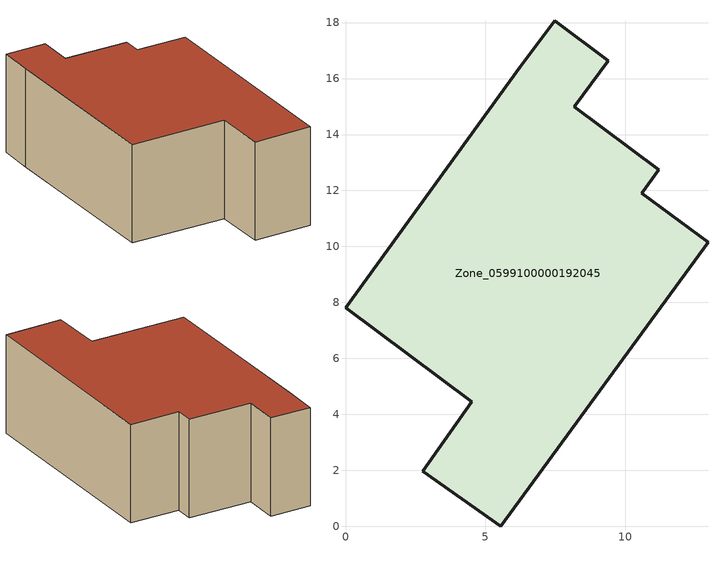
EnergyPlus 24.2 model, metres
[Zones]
Zone_0599100000192045
 floor ground (C_G): 6.25,16.43 7.47,18.07 9.39,16.64 8.17,15 11.2,12.74 10.58,11.9 12.95,10.15 5.55,0 2.76,1.96 4.52,4.46 0,7.81 z1.22
 wall outside (C_F): 4.52,4.46 2.76,1.96 5.55,0 12.95,10.15 10.58,11.9 11.2,12.74 8.17,15 9.39,16.64 7.47,18.07 6.25,16.43 0,7.81 4.52,4.46 z1.22:6.96
 roof outside (C_R): 6.25,16.43 0,7.81 4.52,4.46 2.76,1.96 5.55,0 12.95,10.15 10.58,11.9 11.2,12.74 8.17,15 9.39,16.64 7.47,18.07 z6.96
[BUILDING]
Pand.0599100000192045: North Axis=0; Terrain=City; Loads Convergence Tolerance Value=0.04; Temperature Convergence Tolerance Value=0.4; Solar Distribution=FullExterior; Maximum Number of Warmup Days=25; Minimum Number of Warmup Days=1
[Site:Location]
Rotterdam.The.Hague.AP_ZH_NLD Design_Conditions: Latitude=51.96; Longitude=4.45; Time Zone=1; Elevation=-4.5
[SITE:GROUNDTEMPERATURE:BUILDINGSURFACE]
18, 18, 18, 18, 18, 18, 18, 18, 18, 18, 18, 18
[MATERIAL] Thermal Absorptance=0.9; Solar Absorptance=0.7; Visible Absorptance=0.7
Name | Roughness | Thickness | Conductivity | Density | Specific Heat
G.TC.1965-1974 | MediumSmooth | 0.15 | 0.882353 | 540 | 1210
F.TC.1965-1974 | Rough | 0.3 | 0.697674 | 1920 | 840
R.TC.1965-1974 | MediumRough | 0.2 | 0.232558 | 1500 | 1000
[CONSTRUCTION]
C_G: G.TC.1965-1974
C_F: F.TC.1965-1974
C_R: R.TC.1965-1974
[ZONE]
Zone_0599100000192045: Type=1; Multiplier=1; Ceiling Height=Autocalculate; Volume=Autocalculate; Floor Area=autocalculate; Part of Total Floor Area=Yes
[ZONEINFILTRATION:DESIGNFLOWRATE]
Infil_Zone_0599100000192045: Zone or ZoneList or Space or SpaceList=Zone_0599100000192045; Schedule=AlwaysOn; Design Flow Rate Calculation Method=Flow/Area; Flow Rate per Floor Area=0.003; Constant Term Coefficient=1; Temperature Term Coefficient=0; Velocity Term Coefficient=0; Velocity Squared Term Coefficient=0
[HVACTEMPLATE:ZONE:IDEALLOADSAIRSYSTEM]
Zone_0599100000192045: Maximum Heating Supply Air Temperature=50; Minimum Cooling Supply Air Temperature=13; Maximum Heating Supply Air Humidity Ratio=0.0156; Minimum Cooling Supply Air Humidity Ratio=0.0077; Heating Limit=NoLimit; Cooling Limit=NoLimit; Dehumidification Control Type=ConstantSensibleHeatRatio; Cooling Sensible Heat Ratio=0.7; Dehumidification Setpoint=60; Humidification Control Type=None; Humidification Setpoint=30; Outdoor Air Method=None; Outdoor Air Flow Rate per Person=0.00944; Outdoor Air Flow Rate per Zone Floor Area=0; Outdoor Air Flow Rate per Zone=0; Demand Controlled Ventilation Type=None; Outdoor Air Economizer Type=NoEconomizer; Heat Recovery Type=None; Sensible Heat Recovery Effectiveness=0.7; Latent Heat Recovery Effectiveness=0.65
[ZONECONTROL:THERMOSTAT]
ThermostatControl_Zone_0599100000192045: Zone or ZoneList=Zone_0599100000192045; Control Type Schedule=DualSetpointControlType; Control 1=Thermostat_Zone_0599100000192045; Temperature Difference Between Cutout And Setpoint=0
[THERMOSTATSETPOINT:DUALSETPOINT]
Thermostat_Zone_0599100000192045: Heating Setpoint Temperature Schedule=HeatingSetpoint_Zone_0599100000192045; Cooling Setpoint Temperature Schedule=CoolingSetpoint_Zone_0599100000192045
[SCHEDULE:COMPACT]
HeatingSetpoint_Zone_0599100000192045: Through: 12/31, For: AllDays, Until: 24:00, 21
CoolingSetpoint_Zone_0599100000192045: Through: 12/31, For: AllDays, Until: 24:00, 24
DualSetpointControlType: Through: 12/31, For: AllDays, Until: 24:00, 4
AlwaysOn: Through: 12/31, For: AllDays, Until: 24:00, 1
